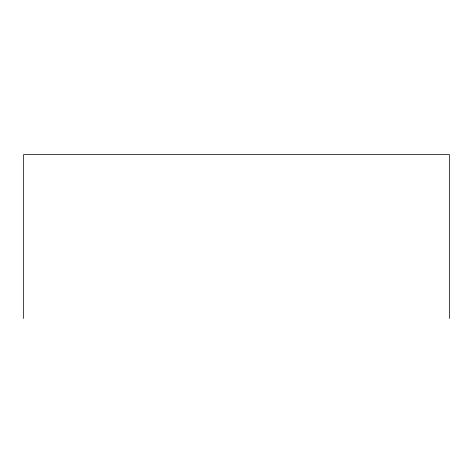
<?xml version="1.0" encoding="UTF-8"?>
<svg xmlns="http://www.w3.org/2000/svg" width="473" height="473" viewBox="0 0 473 473"><rect width="100%" height="100%" fill="white"/><g stroke="black" fill="none" stroke-linecap="round" stroke-linejoin="round"><path stroke-width="0.71" d="M449.35 318.495L449.35 154.505L23.65 154.505L23.65 318.495"/></g></svg>
